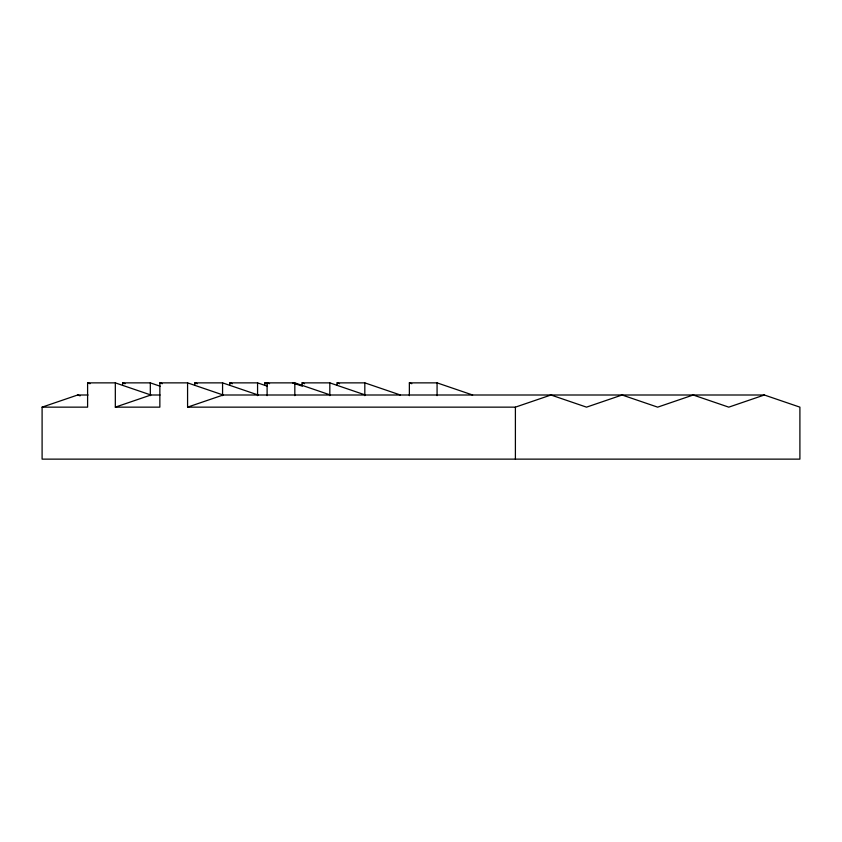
<?xml version="1.0" encoding="UTF-8"?>
<svg xmlns="http://www.w3.org/2000/svg" width="842" height="842" viewBox="0 0 842 842"><rect width="100%" height="100%" fill="white"/><g stroke="black" fill="none" stroke-linecap="round" stroke-linejoin="round"><path stroke-width="1.26" d="M42.1 407.149L87.6 407.149L87.6 382.868L115.322 382.868L115.322 407.149L159.854 407.149L159.854 382.868L187.577 382.868L223.13 395.003L764.336 395.003L799.9 407.149L799.9 459.132L42.1 459.132L42.1 407.149L77.664 395.003L88.063 395.003M115.322 407.149L150.886 395.003L160.054 395.003M187.577 382.868L187.577 407.149L223.13 395.003M187.577 407.149L515.399 407.149L550.963 395.003L586.527 407.149L622.091 395.003L657.655 407.149L693.208 395.003L728.772 407.149L764.336 395.003M122.606 385.425L122.606 382.868L150.318 382.868L160.127 386.215M194.849 385.425L194.849 382.868L222.572 382.868L258.136 395.003M229.855 385.425L229.855 382.868L257.568 382.868L267.377 386.215M264.851 385.425L264.851 382.868L294.826 382.868L330.39 395.003M302.099 385.425L302.099 382.868L329.822 382.868L365.386 395.003M337.105 385.425L337.105 382.868L364.818 382.868L400.382 395.003M409.359 395.645L409.359 382.868L437.072 382.868L472.636 395.003M409.359 382.868L411.812 383.71M337.105 382.868L339.558 383.71M302.099 382.868L304.551 383.71M292.574 382.868L302.383 386.215M269.556 383.71L267.103 382.868L267.103 395.645M264.851 382.868L267.303 383.71M229.855 382.868L232.308 383.71M194.849 382.868L197.302 383.71M159.854 382.868L162.306 383.71M122.606 382.868L125.058 383.71M115.322 382.868L150.886 395.003M87.6 382.868L90.052 383.71M77.664 395.003L80.116 395.845M515.399 407.149L515.399 459.132M437.072 382.868L437.072 395.645M364.818 382.868L364.818 395.645M329.822 382.868L329.822 395.645M294.826 382.868L294.826 395.645M257.568 382.868L257.568 395.645M222.572 382.868L222.572 395.645M150.318 382.868L150.318 395.645"/></g></svg>
